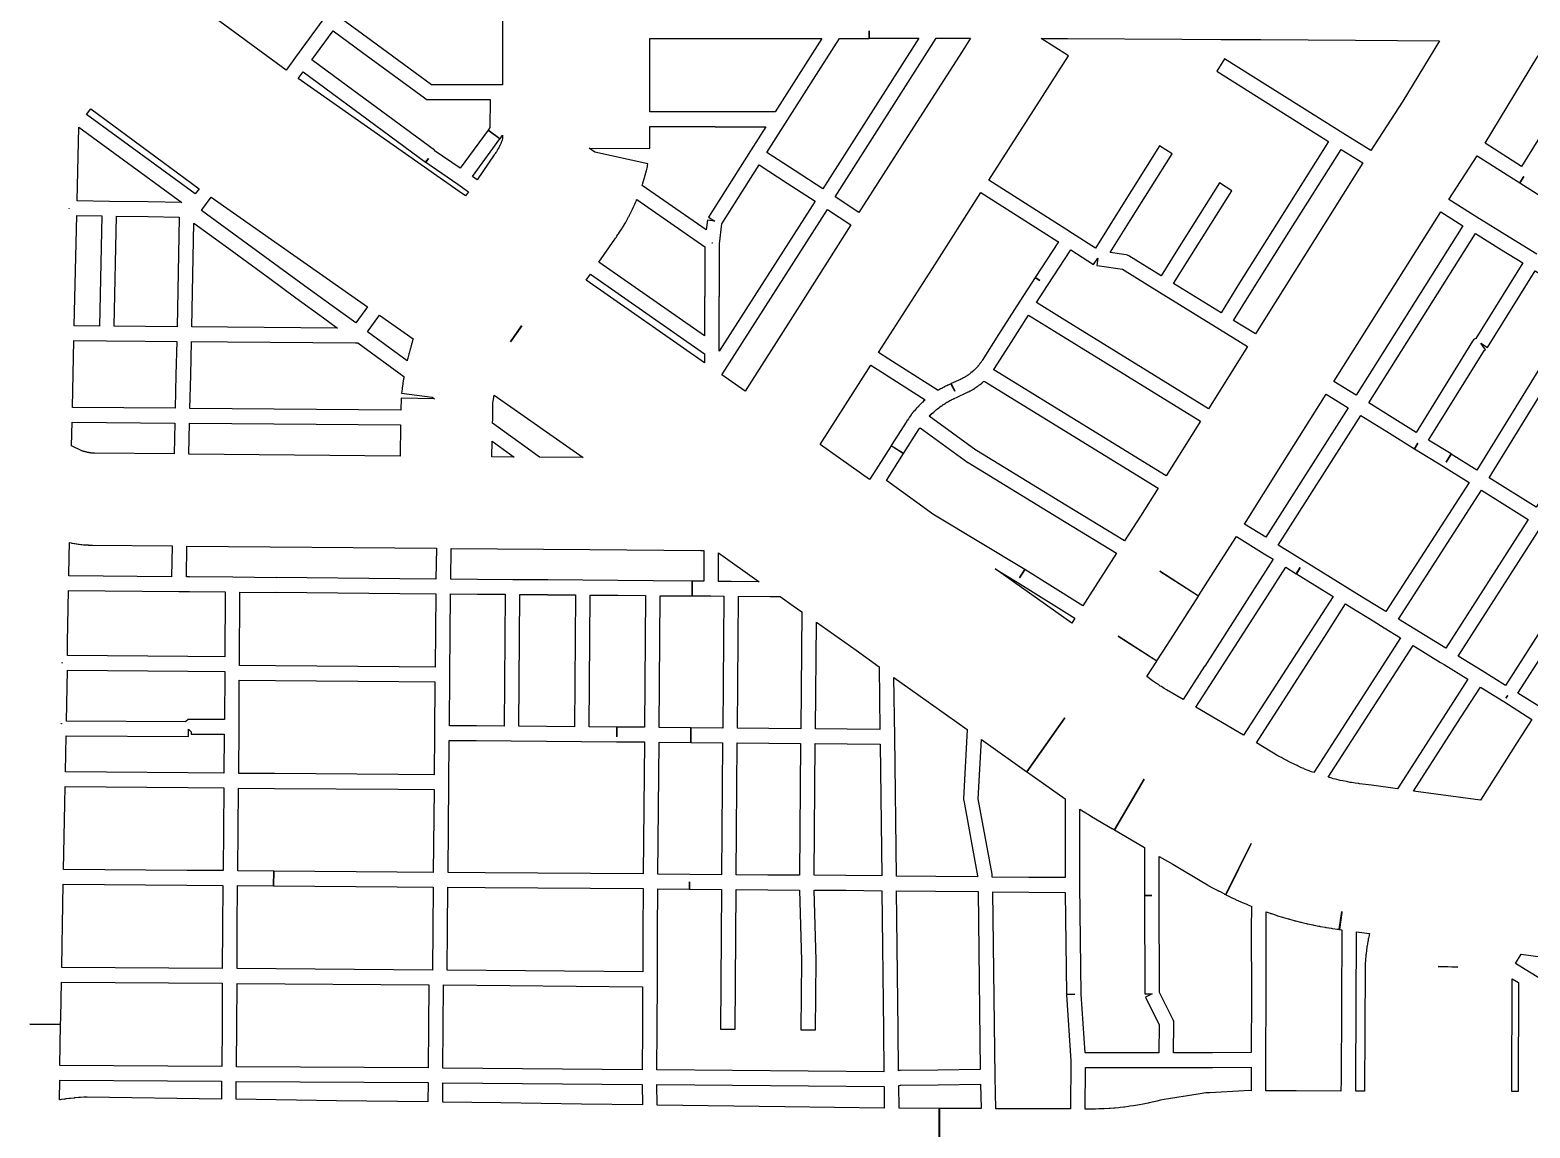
# Model space of a CAD drawing. Extents: x 0 to 1129, y 203 to 1017.
# Drawn here: x 696.8 to 811.9, y 529.1 to 613.4 of the extents above; entities that cross this region are included whole.
import ezdxf

# ---------------------------------------------------------------- set-up
doc = ezdxf.new("R2010")
doc.units = 0
doc.layers.get('0').update_dxf_attribs({"linetype": 'CONTINUOUS'})

msp = doc.modelspace()

# ---------------------------------------------------------------- linework, layer by layer
at = {"color": 1}
for points in [[(733.079266, 619.477958), (733.058043, 613.304336), (733.051044, 609.155669), (732.655933, 609.155669), (729.664378, 609.169893), (727.590067, 609.169893), (722.982778, 612.563604), (720.703845, 614.228715)], [(710.219266, 614.877804), (716.936155, 614.828404), (719.737222, 614.807181), (719.737222, 614.800182), (719.723224, 614.800182), (719.723224, 614.793182), (719.723224, 614.786183), (719.716225, 614.786183), (719.716225, 614.779184), (719.716225, 614.765186), (719.709226, 614.765186), (719.709226, 614.758187), (719.709226, 614.751188), (719.688003, 614.744189), (719.688003, 614.73019), (719.688003, 614.723191), (719.476313, 614.440969), (719.469314, 614.440969), (717.17627, 611.294191), (716.449537, 610.299369), (710.219266, 614.877804)], [(720.054734, 613.318537), (722.305444, 611.653426), (727.060889, 608.153871), (727.216111, 608.040982), (727.399556, 608.040982), (729.664378, 608.040982), (732.091489, 608.026758), (732.08449, 605.881869), (731.943378, 605.69138), (732.860601, 605.028158), (733.051089, 605.296269), (733.051089, 605.014047), (733.04409, 604.985825), (733.022867, 604.943491), (733.022867, 604.929493), (733.015868, 604.90827), (732.987646, 604.844759), (732.980647, 604.816537), (732.966423, 604.781247), (732.9452, 604.745981), (732.938201, 604.717759), (732.931201, 604.682492), (732.909978, 604.661269), (732.89598, 604.604825), (732.874757, 604.562491), (732.867758, 604.555492), (732.860759, 604.52727), (732.82547, 604.470826), (732.818471, 604.449602), (732.790248, 604.393158), (732.769025, 604.350825), (732.762026, 604.343826), (732.755027, 604.315603), (732.733804, 604.287381), (732.726805, 604.280382), (732.698583, 604.223938), (732.677359, 604.188649), (732.649137, 604.146338), (732.649137, 604.139339), (732.642138, 604.13234), (732.613916, 604.082962), (732.606917, 604.075963), (732.578695, 604.033652), (732.550472, 603.998363), (732.550472, 603.991364), (732.543473, 603.977366), (732.479985, 603.892699), (732.451762, 603.850343), (732.430539, 603.822121), (732.402317, 603.786854), (731.09705, 601.874788), (730.737206, 602.128788), (732.846828, 605.028632), (731.943717, 605.691854), (729.805873, 602.76381), (727.816228, 604.132565), (727.823228, 604.139564), (720.675961, 609.410053), (718.418183, 611.082231), (720.054734, 613.318537)], [(744.347, 612.725916), (750.407711, 612.718917), (757.555, 612.725916), (755.946333, 610.185916), (753.970778, 607.081471), (749.356444, 607.081471), (749.356444, 607.088471), (748.954289, 607.09547), (744.339933, 607.102469), (744.339933, 608.562958), (744.347, 612.725916)], [(761.167444, 613.297314), (761.174444, 613.297314), (761.174444, 612.739914), (764.984444, 612.739914), (757.632532, 601.182937), (755.487643, 602.565826), (753.33571, 603.96987), (754.753865, 606.213537), (756.898754, 609.593159), (758.888444, 612.725826), (761.167377, 612.725826), (761.167444, 613.297314)], [(766.318, 612.739914), (768.956778, 612.739914), (768.3006, 611.71687), (764.123711, 605.190492), (760.391333, 599.362581), (758.578067, 600.562048), (766.318, 612.739914)], [(774.382511, 612.718917), (776.379222, 612.711918), (785.156333, 612.669607), (788.190222, 612.648384), (791.224111, 612.634386), (798.491333, 612.577941), (804.926, 612.528564), (802.124956, 607.900119), (799.662556, 604.118341), (797.5106, 605.458874), (795.231667, 606.898208), (788.437178, 611.159763), (787.837444, 610.200208), (794.624889, 605.938652), (796.424067, 604.809763), (792.423556, 598.46683), (789.594289, 593.97243), (788.169044, 591.679386), (784.528378, 593.915985), (785.784289, 595.919763), (789.001622, 601.042119), (788.042067, 601.64183), (784.831778, 596.519497), (783.575889, 594.508652), (781.0994, 596.046786), (781.0006, 596.10323), (780.887711, 596.124453), (779.653, 596.293787), (781.191111, 598.74912), (784.408444, 603.878498), (783.455933, 604.471164), (780.231556, 599.348854), (778.531178, 596.63952), (776.774333, 597.754275), (776.252222, 598.100009), (770.367889, 601.860631), (774.248444, 607.914275), (774.241445, 607.921274), (776.471001, 611.385541), (774.382511, 612.718917)], [(813.265667, 612.471916), (814.789667, 612.457692), (817.188556, 612.436469), (816.624111, 611.540425), (812.609489, 605.119846), (811.219556, 602.904425), (808.425556, 604.675358), (812.390778, 611.237024), (813.244511, 612.436469), (813.265667, 612.471916)], [(717.747556, 610.171579), (720.005333, 608.506468), (727.1526, 603.228912), (727.364289, 603.518201), (727.159667, 603.221868), (729.622067, 601.528535), (730.440511, 600.957046), (730.207667, 600.646602), (729.727889, 600.978201), (729.734888, 600.985201), (717.359421, 609.642356), (717.747556, 610.171579)], [(701.463333, 607.314135), (709.767711, 601.189913), (709.478444, 600.794802), (701.145845, 606.883758), (701.463333, 607.314135)], [(700.539044, 605.924202), (708.441266, 600.138647), (705.873044, 600.180958), (705.866045, 600.180958), (702.895668, 600.223313), (700.412112, 600.25858), (700.539044, 605.924202)], [(744.339933, 605.97358), (748.947222, 605.966581), (749.3494, 605.959582), (749.3494, 605.952583), (753.251111, 605.952583), (752.079889, 604.104004), (748.848444, 599.009916), (749.328222, 598.699471), (748.763778, 598.770004), (748.679111, 598.029182), (743.7614, 601.451116), (743.782623, 601.528738), (743.803846, 601.585182), (743.81807, 601.634583), (743.874515, 601.796849), (743.881514, 601.839182), (743.888513, 601.874449), (743.944958, 602.043782), (743.959182, 602.093182), (743.97318, 602.149627), (744.02258, 602.311916), (744.029579, 602.36836), (744.050802, 602.417738), (744.086069, 602.580004), (744.100293, 602.62236), (744.114291, 602.657627), (744.14958, 602.82696), (744.163578, 602.87636), (744.170577, 602.939849), (744.205866, 603.109182), (740.120711, 603.998182), (739.690311, 604.294516), (744.339911, 604.287517), (744.339933, 605.97358)], [(797.390667, 604.209556), (799.048734, 603.165333), (790.800778, 590.049044), (789.121556, 591.086222), (790.553845, 593.372222), (793.376067, 597.8666), (797.390667, 604.209556)], [(752.736067, 603.017178), (754.880956, 601.627222), (757.025845, 600.230222), (749.681, 588.715556), (749.681, 588.814333), (749.681, 592.920667), (749.687999, 592.920667), (749.694998, 596.963489), (749.871376, 598.508667), (752.736067, 603.017178)], [(812.383666, 596.159065), (810.274066, 597.471376), (807.804622, 599.016554), (805.645622, 600.37122), (807.818778, 603.715622)], [(807.818778, 603.715622), (811.092556, 601.648332), (811.388889, 602.12811), (811.395888, 602.12811), (811.09251, 601.648332), (815.643355, 598.741444)], [(769.754067, 600.907601), (775.638378, 597.147001), (775.687778, 597.111712), (773.902734, 594.374156), (774.262556, 594.141312), (773.902734, 594.367089), (772.745622, 592.567934), (771.108734, 589.992645), (769.838734, 588.003001), (769.810511, 587.953601), (769.796287, 587.939602), (769.732799, 587.840825), (769.725799, 587.826826), (769.676399, 587.777449), (769.690398, 587.777449), (769.64102, 587.728049), (769.64102, 587.72105), (769.605731, 587.671649), (769.598732, 587.66465), (769.563465, 587.622294), (769.556466, 587.615295), (769.521177, 587.580029), (769.514178, 587.558806), (769.478911, 587.523539), (769.429511, 587.467095), (769.387201, 587.424739), (769.380201, 587.41774), (769.302602, 587.333073), (769.281378, 587.31185), (769.246112, 587.283628), (769.239113, 587.276629), (769.19678, 587.234295), (769.182781, 587.234295), (769.140448, 587.191962), (769.133449, 587.177964), (769.09816, 587.142675), (769.076937, 587.135676), (768.985203, 587.058053), (768.971205, 587.051054), (768.935938, 587.015788), (768.921714, 587.001564), (768.879404, 586.966297), (768.86518, 586.966297), (768.815802, 586.923964), (768.815802, 586.930963), (768.773469, 586.895674), (768.752246, 586.888675), (768.709935, 586.853408), (768.702936, 586.853408), (768.646491, 586.818142), (768.639492, 586.811143), (768.597182, 586.78292), (768.582958, 586.775921), (768.53358, 586.747699), (768.526581, 586.7407), (768.470136, 586.712478), (768.463137, 586.705479), (768.399649, 586.677256), (768.399649, 586.670257), (768.357293, 586.649034), (768.350294, 586.642035), (768.286805, 586.613813), (768.216227, 586.578524), (768.195004, 586.571525), (768.181005, 586.564526), (767.468406, 586.239947), (767.736494, 585.647281), (767.447228, 586.225859), (767.242628, 586.120014), (767.207339, 586.106016), (767.129739, 586.070727), (767.12274, 586.070727), (767.115741, 586.063728), (767.031074, 586.028461), (767.024075, 586.028461), (766.939408, 585.979061), (766.939408, 585.972062), (766.847697, 585.929706), (766.840698, 585.929706), (766.763098, 585.887395), (766.748874, 585.887395), (766.741875, 585.873171), (766.664253, 585.830861), (766.657254, 585.830861), (766.572587, 585.78146), (766.565588, 585.78146), (766.487966, 585.725016), (766.480966, 585.725016), (766.480966, 585.718017), (766.459743, 585.711018), (762.677966, 588.124018), (761.901854, 588.617907), (766.03641, 595.080796), (766.029411, 595.080796), (769.754067, 600.907601)], [(699.805266, 599.694203), (699.812266, 599.694203), (699.812266, 599.67298), (699.805266, 599.67298), (699.805266, 599.694203)], [(710.684956, 600.533713), (722.693489, 592.12349), (721.783333, 590.888757), (719.991222, 592.194023), (717.860444, 593.746246), (715.863711, 595.206757), (712.441778, 597.71149), (709.951178, 599.531801), (710.049933, 599.665868), (710.684956, 600.533713)], [(743.352155, 600.357313), (748.566222, 596.730757), (748.559223, 592.920757), (748.552224, 592.920757), (748.552224, 589.900979), (740.445379, 595.552468), (741.673069, 597.330468), (741.715379, 597.401046), (741.757735, 597.450424), (741.785958, 597.499801), (741.821224, 597.542157), (741.905891, 597.683268), (741.927114, 597.697266), (741.941112, 597.725489), (742.032846, 597.8666), (742.075179, 597.937178), (742.117512, 598.000667), (742.21629, 598.148822), (742.230288, 598.177044), (742.251511, 598.205266), (742.343245, 598.353444), (742.364468, 598.395778), (742.385691, 598.431044), (742.470358, 598.579222), (742.49858, 598.635667), (742.533846, 598.678), (742.611469, 598.826155), (742.632692, 598.854378), (742.64669, 598.889667), (742.724313, 599.044889), (742.752535, 599.094289), (742.787801, 599.157778), (742.865424, 599.305933), (742.886647, 599.341222), (742.900645, 599.376511), (742.971223, 599.524667), (742.999445, 599.581111), (743.027668, 599.630511), (743.098201, 599.792778), (743.112425, 599.828067), (743.133648, 599.863333), (743.204203, 600.018556), (743.232425, 600.075), (743.260648, 600.138511), (743.331203, 600.293711), (743.338202, 600.329), (743.352155, 600.357313)], [(757.978333, 599.609491), (759.777489, 598.410047), (755.657044, 591.933047), (755.650045, 591.933047), (751.656601, 585.653602), (749.871534, 586.902447), (757.978333, 599.609491)], [(700.390889, 599.129714), (702.31, 599.101491), (702.133622, 590.648936), (700.193333, 590.677158), (700.390889, 599.129714)], [(703.438889, 599.08738), (705.851889, 599.052091), (708.250778, 599.00978), (708.250778, 598.953336), (708.081444, 590.599558), (705.668444, 590.620781), (703.262511, 590.63478), (703.438889, 599.08738)], [(709.3726, 598.551158), (711.771489, 596.80138), (715.200511, 594.296669), (717.204289, 592.829114), (719.328, 591.276892), (720.3934, 590.500758), (711.954956, 590.564269), (709.210333, 590.585492), (709.3726, 598.551158)], [(805.031845, 599.41898), (806.725178, 598.353602), (798.540734, 585.343158), (796.833266, 586.38738), (805.031845, 599.41898)], [(807.684734, 597.753869), (809.674378, 596.512091), (811.311266, 595.496091), (807.705889, 589.710536), (807.621222, 589.654091), (807.529489, 589.597647), (807.466, 589.498892), (803.126822, 582.492714), (801.497, 583.508714), (801.497, 583.515713), (799.500289, 584.750424), (807.684734, 597.753869)], [(749.137711, 597.027158), (749.165933, 597.020159), (749.130667, 597.020159), (749.137711, 597.027158)], [(776.640289, 596.505047), (778.397111, 595.383202), (778.707556, 595.86298), (778.714555, 595.86298), (778.629888, 595.291491), (778.848622, 595.263269), (778.848622, 595.270268), (780.605444, 595.016268), (783.455888, 593.252402), (788.042022, 590.423113), (790.200999, 589.096668), (787.202399, 584.305958), (775.991133, 591.227446), (774.00851, 592.448046), (774.84811, 593.760402), (776.640289, 596.505047)], [(739.796155, 594.628156), (748.552111, 588.525089), (748.545112, 587.833668), (739.47169, 594.183668), (739.796155, 594.628156)], [(812.263778, 594.896335), (813.844222, 593.901513), (815.826822, 592.659735), (814.712067, 590.846446), (815.671622, 590.260846), (816.786378, 592.067069), (820.4694, 589.759891), (812.3414, 576.763557), (808.750111, 579.007224), (815.671622, 590.25378), (814.712067, 590.846446), (807.790556, 579.606935), (805.836155, 580.834624), (805.448111, 580.22078), (805.829111, 580.848713), (804.093444, 581.907069), (808.376155, 588.807379), (808.446734, 588.863824), (808.43251, 588.892046), (808.43251, 588.899045), (808.411286, 588.906044), (808.107909, 589.336422), (808.608842, 589.018933), (812.263778, 594.896335)], [(723.617778, 591.481604), (726.200111, 589.682426), (726.193112, 589.654204), (726.179114, 589.640206), (726.08738, 589.322695), (726.073382, 589.287406), (726.066383, 589.252139), (725.981716, 588.93465), (725.967492, 588.920426), (725.960493, 588.892204), (725.875826, 588.574715), (725.861828, 588.539449), (725.854829, 588.50416), (725.777229, 588.179604), (725.777229, 588.158381), (725.77023, 588.130159), (725.734964, 587.996115), (722.694008, 590.218603), (723.617778, 591.481604)], [(773.401778, 591.495602), (775.405556, 590.267936), (786.602734, 583.353491), (783.949845, 579.155425), (770.727711, 587.304602), (770.73471, 587.311602), (770.741709, 587.318601), (770.741709, 587.3256), (770.791087, 587.389089), (772.061087, 589.392866), (773.401778, 591.495602)], [(734.511556, 590.663115), (734.518555, 590.663115), (733.664844, 589.449559), (734.511556, 590.663115)], [(700.165111, 589.548337), (702.676889, 589.513048), (705.647266, 589.491825), (708.053222, 589.470602), (707.996778, 586.902379), (707.940333, 584.341201), (700.052222, 584.397646), (700.165111, 589.548337)], [(709.182111, 589.456603), (711.947889, 589.43538), (721.769222, 589.35778), (721.959711, 589.35778), (725.487489, 586.782491), (725.466266, 586.648447), (725.459266, 586.620225), (725.459266, 586.599002), (725.402822, 586.267379), (725.395823, 586.232113), (725.395823, 586.21089), (725.346423, 585.87929), (725.346423, 585.858067), (725.346423, 585.822778), (725.297045, 585.491178), (727.653601, 585.201889), (727.822934, 585.074889), (725.268823, 585.131333), (725.2476, 584.192956), (709.0692, 584.327), (709.125644, 586.881111), (709.182111, 589.456603)], [(761.294444, 587.664357), (762.070556, 587.170445), (765.478378, 584.997334), (765.443111, 584.969112), (765.443111, 584.955114), (765.436112, 584.955114), (765.351445, 584.877491), (765.259712, 584.799869), (765.252713, 584.79287), (765.161002, 584.708203), (765.161002, 584.701204), (765.076335, 584.623582), (765.069336, 584.616583), (764.984669, 584.524849), (764.97767, 584.524849), (764.90007, 584.440182), (764.893071, 584.426184), (764.808405, 584.348562), (764.808405, 584.341563), (764.730805, 584.249852), (764.723806, 584.242853), (764.646206, 584.158186), (764.646206, 584.144188), (764.561539, 584.059521), (764.561539, 584.052522), (764.55454, 584.052522), (764.512207, 583.989011), (764.483985, 583.960788), (764.483985, 583.953789), (764.476985, 583.953789), (764.406407, 583.855034), (764.399408, 583.848035), (764.328853, 583.749257), (764.258297, 583.650479), (764.258297, 583.64348), (764.244299, 583.64348), (764.187854, 583.544725), (764.187854, 583.537726), (764.117299, 583.438948), (764.117299, 583.431949), (764.103301, 583.431949), (764.060967, 583.361371), (764.067966, 583.361371), (762.854411, 581.477549), (763.806922, 580.863727), (765.013433, 582.754616), (765.020433, 582.754616), (765.055699, 582.818105), (765.069923, 582.825104), (765.083921, 582.846327), (768.745766, 580.186394), (768.759764, 580.179394), (768.780987, 580.172395), (775.688387, 575.946129), (780.154543, 573.21564), (778.115498, 570.040618), (777.565165, 569.186907), (773.120165, 571.973862), (772.71801, 571.331796), (773.106054, 571.973862), (766.19161, 576.136618), (766.149276, 576.16484), (762.501565, 578.810684), (763.806832, 580.863862), (762.854321, 581.470618), (761.266832, 578.980018), (761.203343, 578.874173), (757.421565, 581.569418), (761.294444, 587.664357)], [(769.993933, 586.429623), (783.343044, 578.202846), (781.981333, 576.057957), (780.760734, 574.160001), (776.266333, 576.91169), (769.408333, 581.102668), (769.366, 581.13089), (765.781778, 583.734401), (765.788777, 583.7414), (765.795776, 583.7414), (765.859287, 583.811933), (765.88051, 583.818932), (765.936955, 583.889488), (765.950953, 583.889488), (766.021509, 583.960043), (766.028508, 583.967042), (766.099041, 584.030531), (766.10604, 584.03753), (766.176595, 584.101042), (766.183594, 584.108041), (766.254173, 584.171529), (766.261172, 584.178529), (766.345838, 584.249107), (766.345838, 584.242108), (766.423461, 584.312663), (766.43046, 584.312663), (766.508082, 584.376152), (766.522081, 584.383151), (766.599703, 584.439595), (766.606702, 584.446594), (766.684324, 584.495972), (766.698323, 584.50997), (766.782989, 584.566415), (766.853545, 584.622859), (766.867543, 584.622859), (766.923988, 584.665193), (766.937986, 584.672192), (766.99443, 584.721569), (767.008428, 584.721569), (767.064873, 584.763903), (767.078871, 584.763903), (767.135316, 584.806236), (767.149314, 584.806236), (767.219869, 584.841525), (767.226868, 584.848524), (767.29038, 584.883791), (767.297379, 584.898015), (767.360868, 584.933281), (767.367867, 584.933281), (767.438445, 584.968548), (767.445444, 584.968548), (767.515999, 585.003837), (767.522999, 585.010836), (767.586487, 585.039058), (767.600486, 585.046057), (767.65693, 585.074279), (767.670928, 585.081278), (767.692151, 585.081278), (767.70615, 585.088278), (767.931927, 585.208233), (767.931927, 585.201234), (768.672772, 585.546968), (768.679771, 585.546968), (768.68677, 585.553967), (768.707993, 585.567965), (768.714992, 585.567965), (768.778481, 585.603254), (768.78548, 585.603254), (768.856036, 585.638521), (768.863035, 585.638521), (768.863035, 585.64552), (768.933613, 585.680809), (768.947611, 585.680809), (769.018189, 585.723142), (769.025188, 585.723142), (769.095744, 585.765475), (769.1663, 585.814853), (769.173299, 585.814853), (769.243877, 585.857209), (769.250876, 585.864208), (769.314365, 585.906541), (769.321364, 585.906541), (769.384875, 585.955919), (769.391874, 585.955919), (769.405872, 585.962918), (769.462317, 586.005251), (769.476315, 586.01225), (769.532759, 586.061651), (769.596248, 586.103984), (769.603247, 586.110983), (769.617246, 586.117982), (769.67369, 586.167382), (769.687688, 586.167382), (769.687688, 586.174382), (769.807644, 586.266092), (769.814643, 586.280316), (769.878132, 586.329694), (769.878132, 586.336693), (769.885131, 586.336693), (769.948642, 586.393138), (769.993933, 586.429623)], [(732.401933, 585.350135), (739.245845, 580.559401), (735.873266, 580.587623), (735.217111, 581.067401), (732.289044, 583.205246), (732.296043, 583.51569), (732.317266, 584.78569), (732.33149, 584.891512), (732.33849, 584.891512), (732.373756, 585.159623), (732.373756, 585.173622), (732.380755, 585.222999), (732.401933, 585.350135)], [(796.233556, 585.427734), (797.933933, 584.383512), (791.605111, 574.442223), (789.961178, 575.458223), (792.889222, 580.107846), (796.233556, 585.427734)], [(798.893489, 583.790846), (800.897266, 582.556135), (803.006889, 581.243779), (803.275, 581.674179), (803.013933, 581.236734), (805.236444, 579.875023), (805.243444, 579.882023), (807.197844, 578.647289), (800.80551, 568.755423), (800.431577, 568.981201), (800.431577, 568.9882), (798.787622, 569.990089), (797.842177, 570.575688), (794.547221, 572.600644), (793.263133, 573.412044), (792.564622, 573.842422), (798.893489, 583.790846)], [(700.024, 583.268734), (707.912111, 583.21229), (707.869778, 580.841623), (701.759667, 580.891023), (701.703222, 580.891023), (701.696223, 580.891023), (701.632734, 580.905022), (701.611511, 580.905022), (701.583289, 580.905022), (701.57629, 580.905022), (701.52689, 580.912021), (701.491623, 580.912021), (701.456357, 580.91902), (701.435134, 580.91902), (701.406911, 580.926019), (701.378689, 580.926019), (701.350467, 580.933018), (701.308134, 580.947242), (701.272845, 580.947242), (701.258846, 580.954241), (701.230624, 580.954241), (701.209401, 580.96124), (701.152957, 580.968239), (701.096512, 580.989463), (701.033023, 581.003687), (701.0118, 581.003687), (700.990577, 581.017685), (700.983578, 581.017685), (700.905956, 581.038908), (700.877734, 581.052906), (700.849511, 581.059905), (700.835513, 581.059905), (700.786113, 581.073903), (700.76489, 581.088127), (699.988801, 581.469105), (700.024, 583.268734)], [(709.041, 583.198179), (725.226444, 583.064135), (725.184111, 580.679334), (708.991622, 580.820445), (709.041, 583.198179)], [(732.260822, 581.829401), (733.940067, 580.601734), (732.239667, 580.622958), (732.260822, 581.829401)], [(808.143333, 578.0546), (811.7346, 575.818), (805.405778, 565.926111), (803.028067, 567.400734), (801.772155, 568.169778), (808.143333, 578.0546)], [(789.361444, 574.505554), (791.478111, 573.186176), (792.1766, 572.755776), (790.772556, 570.575598), (786.920222, 564.55722), (786.913223, 564.55722), (785.269267, 561.988998), (783.985156, 562.750998), (783.815823, 562.842709), (783.709978, 562.913287), (783.597089, 562.98382), (783.512423, 563.03322), (783.364267, 563.139065), (783.293712, 563.181376), (783.152601, 563.280176), (783.075001, 563.329554), (782.912712, 563.442443), (782.912712, 563.435444), (782.468201, 563.752955), (783.237267, 564.945355), (780.266867, 566.857399), (783.237267, 564.952399), (784.055712, 566.222399), (786.433445, 569.926555), (783.463045, 571.838622), (786.44049, 569.940688), (787.922156, 572.268999), (789.361444, 574.505554)], [(812.701222, 575.211109), (816.299556, 572.946265), (814.7826, 570.575598), (809.991889, 563.082621), (808.199778, 564.204443), (806.365333, 565.333332), (812.701222, 575.211109)], [(699.833489, 574.039842), (699.960511, 574.01162), (700.002822, 574.004621), (700.059266, 573.997622), (700.179222, 573.976398), (700.207444, 573.969399), (700.242734, 573.969399), (700.362667, 573.948176), (700.376665, 573.941177), (700.390663, 573.941177), (700.503552, 573.927179), (700.538818, 573.927179), (700.574108, 573.913181), (700.701108, 573.899182), (700.743441, 573.899182), (700.785774, 573.892183), (700.912774, 573.877959), (700.926772, 573.877959), (700.947996, 573.877959), (701.067929, 573.863961), (701.096151, 573.863961), (701.131417, 573.863961), (701.25844, 573.856962), (701.279663, 573.849963), (701.307885, 573.849963), (701.434885, 573.849963), (701.512508, 573.835965), (701.597174, 573.835965), (707.71433, 573.786564), (707.664952, 571.415898), (699.783885, 571.479386), (699.812108, 572.939898), (699.833489, 574.039842)], [(708.843444, 573.764709), (727.992222, 573.602443), (727.942822, 571.238843), (725.177044, 571.267065), (715.673222, 571.351732), (715.673222, 571.344733), (712.350067, 571.372955), (709.033933, 571.401177), (708.794067, 571.401177), (708.843444, 573.764709)], [(729.121111, 573.588332), (739.753845, 573.496621), (739.753845, 573.510619), (748.269889, 573.425952), (748.495667, 573.425952), (748.488668, 571.069419), (747.606734, 571.076418), (747.585511, 569.947529), (749.038978, 569.94053), (750.019689, 569.933531), (749.942089, 559.80882), (747.507911, 559.830043), (747.486688, 558.701154), (749.927888, 558.679931), (749.843221, 548.555198), (747.409066, 548.576421), (744.974911, 548.597644), (745.059577, 558.722355), (747.486688, 558.701132), (747.493687, 559.830021), (745.073621, 559.851244), (745.151243, 569.961866), (747.585398, 569.947868), (747.599622, 571.076757), (744.593933, 571.09798), (741.905778, 571.126202), (739.217622, 571.147425), (736.515333, 571.168649), (736.515333, 571.175648), (733.827178, 571.189646), (731.139, 571.217868), (729.071711, 571.231866), (729.121111, 573.588332)], [(749.624556, 573.256709), (752.743111, 571.03422), (750.598222, 571.055444), (749.617489, 571.062443), (749.624556, 573.256709)], [(770.854734, 572.022066), (772.526889, 571.013133), (776.957778, 568.240288), (776.710822, 567.852244), (772.865556, 570.589799), (770.854734, 572.022066)], [(793.136155, 572.15611), (793.940511, 571.641066), (794.243889, 572.120844), (793.947556, 571.641066), (796.762734, 569.912466), (795.358667, 567.732288), (789.904734, 559.25151), (786.242889, 561.41051), (787.865667, 563.95051), (791.725044, 569.961844), (793.136155, 572.15611)], [(817.259111, 572.353666), (818.917178, 571.330622), (817.456667, 569.03051), (812.616556, 561.424622), (810.937333, 562.490022), (815.735111, 569.961844), (817.259111, 572.353666)], [(699.762956, 570.349888), (708.215489, 570.279355), (709.026889, 570.272356), (711.771489, 570.251133), (711.743266, 565.276955), (708.914, 565.298178), (699.685333, 565.368756), (699.685333, 566.398845), (699.762956, 570.349888)], [(712.907444, 570.236999), (715.666155, 570.215776), (715.666155, 570.222775), (725.17, 570.138108), (727.921667, 570.109886), (727.879333, 564.472486), (725.113556, 564.507753), (715.630889, 564.585375), (712.872155, 564.613597), (712.872155, 564.705308), (712.907444, 570.236999)], [(729.050556, 570.102955), (731.117845, 570.088957), (733.2486, 570.067734), (733.171, 559.950089), (731.040222, 559.971313), (728.972956, 559.985311), (729.001178, 563.9082), (729.050556, 570.102955)], [(734.377489, 570.060622), (736.508289, 570.046623), (736.508289, 570.039624), (738.639044, 570.025626), (738.561444, 559.907937), (736.430667, 559.92916), (734.299889, 559.943158), (734.377489, 570.060622)], [(739.767933, 570.011334), (741.898734, 569.997336), (744.022444, 569.976113), (743.944822, 559.865513), (741.821111, 559.879511), (741.807113, 559.124578), (741.807113, 559.886578), (739.690446, 559.900576), (739.767933, 570.011334)], [(751.148556, 569.919623), (753.582734, 569.8984), (754.358822, 569.891401), (755.353667, 569.185846), (756.009845, 568.727246), (755.925178, 559.745512), (753.491, 559.780801), (753.491, 559.773802), (751.070956, 559.795025), (751.148556, 569.919623)], [(797.715222, 569.326957), (798.202067, 569.030623), (799.838956, 568.02169), (800.685622, 567.499556), (801.948556, 566.730512), (795.281044, 556.387068), (795.111711, 556.450579), (795.041178, 556.478801), (794.935333, 556.514068), (794.921335, 556.521067), (794.85078, 556.549289), (794.582668, 556.662178), (794.512113, 556.6904), (794.349824, 556.760978), (794.229891, 556.817423), (794.074668, 556.887956), (793.997069, 556.923245), (793.820668, 557.007911), (793.721891, 557.050245), (793.545513, 557.141956), (793.545513, 557.134957), (793.489069, 557.163179), (793.298557, 557.261957), (793.220935, 557.30429), (793.058668, 557.396001), (792.959891, 557.445401), (792.797602, 557.544179), (792.727069, 557.579468), (792.585958, 557.657068), (792.536557, 557.68529), (790.87849, 558.673068), (796.304224, 567.125623), (797.715222, 569.326957)], [(757.131667, 567.929957), (760.1726, 565.778001), (761.943556, 564.508001), (762, 559.703179), (759.495266, 559.724402), (759.488267, 559.724402), (757.054112, 559.7384), (757.131667, 567.929957)], [(802.901044, 566.144822), (805.017711, 564.839556), (805.278778, 564.677266), (807.113222, 563.548378), (805.603333, 561.198889), (801.715711, 555.138155), (799.719, 555.413333), (798.794734, 555.533266), (798.731222, 555.54749), (798.695933, 555.54749), (798.449, 555.582757), (798.343178, 555.596755), (798.166778, 555.624977), (798.068, 555.638976), (797.884556, 555.674242), (797.785778, 555.695465), (797.503556, 555.758954), (797.320111, 555.794243), (797.221333, 555.815466), (797.044956, 555.850755), (796.946155, 555.878977), (796.769778, 555.921333), (796.727444, 555.935332), (796.678067, 555.94933), (796.487556, 556.005774), (796.402889, 556.026997), (796.39589, 556.026997), (802.901044, 566.144822)], [(699.269044, 564.832556), (699.276043, 564.832556), (699.276043, 564.776112), (699.269044, 564.776112), (699.269044, 564.832556)], [(699.678289, 564.23989), (708.906956, 564.169312), (711.736222, 564.148089), (711.736222, 564.056355), (711.714999, 560.458044), (709.160911, 560.472042), (708.928066, 560.472042), (708.758733, 560.316843), (708.716399, 560.274487), (699.607666, 560.345065), (699.678289, 564.23989)], [(712.858067, 563.484934), (715.623845, 563.456712), (725.106511, 563.379089), (727.865222, 563.343823), (727.837, 559.435045), (727.808778, 556.217712), (725.043, 556.238935), (715.560333, 556.309513), (712.808667, 556.330736), (712.836889, 559.886736), (712.858067, 563.484934)], [(763.079489, 563.696601), (766.318, 561.389445), (768.695711, 559.696112), (768.420556, 554.369156), (768.420556, 554.305668), (768.427555, 554.235089), (769.485865, 548.463668), (769.492865, 548.393089), (769.492865, 548.38609), (766.289642, 548.407313), (763.269865, 548.44258), (763.135798, 559.138802), (763.079489, 563.696601)], [(808.072778, 562.955756), (809.864889, 561.833934), (812.023889, 560.472201), (811.050222, 558.948201), (808.072778, 554.270378), (802.936333, 554.975934), (806.548778, 560.592156), (808.072778, 562.955756)], [(810.161222, 562.313712), (810.168221, 562.313712), (810.02711, 562.095001), (810.161222, 562.313712)], [(776.195778, 560.578), (773.267711, 556.443444), (773.500556, 556.281178), (773.507555, 556.288177), (776.202754, 554.369066), (776.209753, 548.32951), (773.436909, 548.350734), (770.621753, 548.371957), (770.614754, 548.520135), (770.614754, 548.562445), (770.600756, 548.590668), (769.5424, 554.369179), (769.789356, 558.920001), (773.260689, 556.450579), (776.195778, 560.578)], [(699.198511, 560.15478), (699.20551, 560.15478), (699.20551, 560.140781), (699.198511, 560.140781), (699.198511, 560.15478)], [(708.949266, 559.710381), (709.153889, 559.505781), (709.153889, 559.343492), (709.309111, 559.343492), (709.344378, 559.308226), (709.379667, 559.343492), (711.700956, 559.329494), (711.679733, 556.344983), (708.920999, 556.366206), (699.530066, 556.443806), (699.58651, 559.21665), (708.949221, 559.146072), (708.949266, 559.710381)], [(728.958822, 558.85667), (731.033178, 558.842672), (733.721333, 558.81445), (736.423622, 558.800452), (739.111778, 558.772229), (741.799933, 558.758231), (741.799933, 558.751232), (743.930734, 558.737234), (743.846067, 548.6125), (731.717556, 548.704211), (731.717556, 548.697212), (728.867111, 548.718435), (728.9306, 555.639924), (728.958822, 558.85667)], [(751.056822, 558.666159), (753.483933, 558.644936), (753.483933, 558.651935), (755.911044, 558.616646), (755.826378, 548.506023), (753.399266, 548.520247), (750.972155, 548.541471), (751.056822, 558.666159)], [(757.039933, 558.609714), (759.481178, 558.595716), (762.014111, 558.574493), (762.141111, 548.456826), (759.389444, 548.492116), (756.955266, 548.506114), (757.039933, 558.609714)], [(782.284734, 555.893337), (782.284734, 555.879339), (779.991667, 551.998783), (782.305889, 550.630005), (782.305889, 550.573561), (782.29889, 546.961116), (782.863334, 546.954117), (782.29889, 546.954117), (782.327112, 539.404695), (782.884512, 539.404695), (782.376512, 539.15774), (783.420734, 537.041073), (783.392512, 534.896184), (780.577334, 534.889185), (777.748068, 534.882186), (777.437623, 539.397742), (777.338846, 547.758586), (777.331846, 553.586452), (777.42358, 553.530008), (777.458869, 553.508785), (777.50118, 553.480563), (777.797536, 553.297118), (777.85398, 553.261852), (777.917469, 553.226563), (778.213802, 553.050162), (778.220801, 553.036164), (778.234799, 553.029165), (779.836422, 552.083721), (779.836422, 552.09072), (779.984577, 551.999009), (782.284734, 555.893337)], [(699.501889, 555.314781), (708.914, 555.237182), (711.665667, 555.215958), (711.609222, 548.865958), (708.850511, 548.887182), (699.374889, 548.957714), (699.473667, 553.995404), (699.501889, 555.314781)], [(712.794556, 555.201892), (715.553266, 555.180669), (725.035933, 555.110091), (727.794667, 555.088868), (727.738222, 548.731801), (724.972444, 548.760023), (724.972444, 548.753024), (715.503889, 548.830647), (715.489891, 547.701758), (724.965513, 547.624135), (724.965513, 547.631135), (727.724224, 547.602912), (727.696002, 544.413801), (727.674779, 541.22469), (712.681712, 541.344646), (712.702935, 544.540824), (712.724158, 547.722868), (715.489936, 547.701645), (715.496935, 548.830534), (712.738224, 548.851757), (712.794556, 555.201892)], [(790.490333, 550.954064), (788.543, 547.017064), (788.818155, 546.88302), (788.860511, 546.854798), (788.902822, 546.840574), (789.255622, 546.67124), (789.290889, 546.657242), (789.333222, 546.636019), (789.686, 546.480797), (789.742444, 546.452575), (789.798889, 546.431351), (790.158734, 546.283174), (790.186956, 546.269175), (790.222222, 546.247952), (790.483266, 546.14213), (790.49749, 546.14213), (790.490491, 544.342975), (790.49749, 539.418174), (790.50449, 539.418174), (790.483266, 534.902619), (787.519933, 534.89562), (784.521333, 534.89562), (784.549556, 537.153398), (784.549556, 537.287464), (784.493111, 537.414442), (783.455933, 539.524064), (783.427711, 546.953553), (783.43471, 549.959242), (784.464821, 549.352442), (786.821377, 547.948398), (786.849599, 547.941398), (786.863597, 547.9274), (787.124641, 547.786289), (787.15993, 547.765066), (787.188153, 547.736844), (787.519753, 547.553399), (787.569153, 547.525177), (787.618553, 547.503954), (787.964264, 547.327554), (787.992486, 547.299332), (788.041886, 547.278108), (788.387597, 547.101708), (788.40882, 547.08771), (788.444087, 547.066487), (788.528753, 547.03122), (790.490333, 550.954064)], [(699.353711, 547.82851), (708.843444, 547.757977), (711.595111, 547.736753), (711.573888, 544.547642), (711.552665, 541.358531), (699.233665, 541.436154), (699.261887, 543.150642), (699.353711, 547.82851)], [(747.402067, 548.011977), (747.402067, 547.447532), (749.836222, 547.426309), (749.772734, 536.708909), (750.901622, 536.708909), (750.965111, 547.412198), (753.392222, 547.390975), (755.833444, 547.376751), (755.981622, 541.979262), (755.981622, 541.965264), (755.939266, 536.659486), (757.068155, 536.652487), (757.110511, 541.972398), (757.110511, 541.979398), (757.110511, 541.986397), (756.962333, 547.376841), (759.375333, 547.362843), (762.155222, 547.327554), (762.268111, 536.624265), (762.3034, 533.428109), (744.883222, 533.576265), (744.904445, 536.751287), (744.911444, 536.751287), (744.925443, 540.518931), (744.932442, 540.518931), (744.946666, 544.272487), (744.967889, 547.468665), (747.395, 547.447442), (747.402067, 548.011977)], [(728.853, 547.588643), (731.710511, 547.56742), (731.710511, 547.574419), (743.839, 547.482708), (743.817777, 544.279486), (743.803553, 541.090375), (728.803464, 541.217375), (728.824687, 544.406486), (728.853, 547.588643)], [(763.284111, 547.313465), (766.275667, 547.278199), (769.535333, 547.256976), (769.697622, 533.59742), (766.452067, 533.555087), (763.559266, 533.526865), (763.509889, 533.526865), (763.467556, 533.519865), (763.432289, 533.512866), (763.397, 536.645533), (763.284111, 547.313465)], [(770.664222, 547.24291), (773.43, 547.221687), (776.216956, 547.200463), (776.308667, 539.375864), (776.964822, 539.389862), (776.322778, 539.347551), (776.654378, 534.28164), (776.612067, 530.584529), (773.867444, 530.584529), (770.89, 530.598753), (770.833556, 533.032908), (770.664222, 547.24291)], [(797.433, 545.725954), (797.433, 545.676554), (797.433, 545.648332), (797.2566, 544.350109), (797.425933, 544.328886), (797.376556, 532.757775), (797.369556, 531.953464), (793.933512, 531.960463), (791.598135, 531.960463), (791.612133, 534.345241), (791.633356, 539.418174), (791.626357, 539.418174), (791.619358, 544.342975), (791.626357, 545.71173), (791.95089, 545.598841), (791.993246, 545.577618), (792.028512, 545.570619), (792.395401, 545.443641), (792.451846, 545.429417), (792.501246, 545.408194), (792.875179, 545.295305), (792.910445, 545.288306), (792.952801, 545.267083), (793.326734, 545.161261), (793.369068, 545.154262), (793.418445, 545.140264), (793.792401, 545.041486), (793.834734, 545.020263), (793.891179, 545.013264), (794.258068, 544.914486), (794.314512, 544.900488), (794.356846, 544.893489), (794.737846, 544.801778), (794.780179, 544.794779), (794.829556, 544.78778), (795.203512, 544.696046), (795.25289, 544.689047), (795.30229, 544.682048), (795.676223, 544.61147), (795.732668, 544.597471), (795.775023, 544.590472), (796.156001, 544.519917), (796.198357, 544.512918), (796.254801, 544.505919), (796.628734, 544.442407), (796.685179, 544.435408), (796.727512, 544.42141), (797.108512, 544.372032), (797.12251, 544.372032), (797.143734, 544.365033), (797.242534, 544.351035), (797.433, 545.725954)], [(798.554822, 544.166597), (799.563778, 544.032553), (799.542555, 543.940819), (799.535556, 543.919596), (799.535556, 543.891374), (799.507333, 543.785529), (799.479111, 543.693818), (799.465113, 543.595018), (799.44389, 543.496263), (799.44389, 543.489264), (799.429666, 543.390486), (799.408443, 543.305819), (799.394444, 543.214108), (799.373221, 543.108264), (799.373221, 543.080042), (799.366222, 543.066043), (799.359223, 542.960221), (799.352224, 542.89671), (799.338226, 542.847332), (799.324228, 542.727377), (799.324228, 542.706154), (799.317228, 542.670865), (799.30323, 542.565042), (799.296231, 542.473309), (799.289232, 542.395709), (799.282233, 542.289865), (799.268235, 542.254598), (799.268235, 542.219309), (799.261236, 542.113487), (799.261236, 542.085265), (799.254236, 542.049976), (799.254236, 541.944154), (799.233013, 541.753642), (799.233013, 541.690154), (799.233013, 541.584309), (799.233013, 541.556087), (799.233013, 541.52082), (799.226014, 541.464376), (799.176614, 531.94642), (798.499281, 531.953419), (798.50628, 532.75773), (798.554822, 544.166597)], [(813.717629, 539.934099), (811.833807, 541.084143), (811.833807, 541.077144), (810.747228, 541.740367), (811.205444, 542.445042)], [(811.205444, 542.445042), (815.269444, 541.887664)], [(804.827222, 541.520865), (805.3846, 541.520865), (806.323, 541.457354), (804.827222, 541.520865)], [(699.2126, 540.30731), (711.552778, 540.229687), (711.531555, 537.012354), (711.510332, 533.830287), (699.092554, 533.914954), (699.148998, 537.061754), (696.79951, 537.097021), (699.148998, 537.068799), (699.155997, 537.576799), (699.2126, 540.30731)], [(712.681667, 540.215576), (727.392511, 540.102687), (727.371288, 536.899465), (727.343066, 533.731532), (712.639288, 533.816199), (712.660511, 537.00531), (712.681667, 540.215576)], [(728.5214, 540.095621), (743.796667, 539.961576), (743.782668, 536.758354), (743.775669, 536.758354), (743.754446, 533.590421), (728.472113, 533.717398), (728.500335, 536.892421), (728.5214, 540.095621)], [(810.514, 540.56131), (810.979667, 540.279088), (810.965668, 531.92531), (810.47178, 531.92531), (810.514, 540.56131)], [(699.078556, 532.786088), (711.496333, 532.701421), (711.489334, 531.332666), (701.174135, 531.473777), (700.927179, 531.473777), (700.673179, 531.459553), (700.588512, 531.452554), (700.56029, 531.452554), (700.525023, 531.452554), (700.25689, 531.424332), (700.221623, 531.424332), (700.17929, 531.417332), (699.918223, 531.38911), (699.861779, 531.382111), (699.812401, 531.382111), (699.54429, 531.346822), (699.49489, 531.332824), (699.445512, 531.332824), (699.184445, 531.297535), (699.120957, 531.290536), (699.057468, 531.283537), (699.050469, 531.283537), (699.078556, 532.786088)], [(790.476222, 533.773798), (790.469223, 531.967575), (790.257534, 531.981799), (790.250535, 531.981799), (789.947135, 531.960576), (787.301313, 531.819465), (787.004979, 531.819465), (786.567535, 531.74891), (783.808824, 531.304421), (783.526602, 531.262065), (783.244379, 531.184465), (783.046824, 531.135088), (783.011535, 531.120864), (782.665801, 531.043264), (782.581135, 531.029266), (782.313046, 530.972821), (782.200157, 530.944599), (781.917935, 530.902266), (781.452246, 530.824666), (781.452246, 530.817667), (781.184157, 530.782378), (781.078313, 530.761154), (780.79609, 530.725865), (780.711424, 530.718866), (780.429201, 530.6836), (780.323357, 530.676601), (780.048201, 530.648378), (780.041202, 530.648378), (779.956536, 530.641379), (779.674313, 530.620156), (779.575558, 530.613157), (779.194536, 530.591934), (778.912313, 530.577936), (778.806491, 530.577936), (778.531336, 530.570937), (778.439602, 530.570937), (778.143269, 530.570937), (778.058602, 530.570937), (777.896313, 530.570937), (777.82578, 530.570937), (777.741114, 530.570937), (777.77638, 533.752981), (780.584491, 533.75998), (783.950003, 533.766979), (787.520091, 533.766979), (790.476222, 533.773798)], [(712.625222, 532.687265), (727.336067, 532.602598), (727.329068, 531.120909), (720.32289, 531.212642), (712.618223, 531.318464), (712.625222, 532.687265)], [(728.464956, 532.588464), (743.754333, 532.461487), (743.775556, 530.895131), (739.111846, 530.951575), (732.917068, 531.043309), (728.457957, 531.10682), (728.464956, 532.588464)], [(744.883222, 532.447308), (762.317489, 532.299153), (762.338712, 530.634042), (754.711668, 530.739886), (744.91149, 530.880997), (744.883222, 532.447308)], [(769.718778, 532.468531), (769.761111, 530.605865), (766.572, 530.619863), (766.536734, 523.091596), (766.557957, 530.619863), (763.467623, 530.626862), (763.4464, 532.383684), (763.566356, 532.404907), (763.594578, 532.404907), (766.459134, 532.42613), (769.718778, 532.468531)]]:
    msp.add_lwpolyline(points, dxfattribs=at)

doc.saveas('drawing.dxf')
